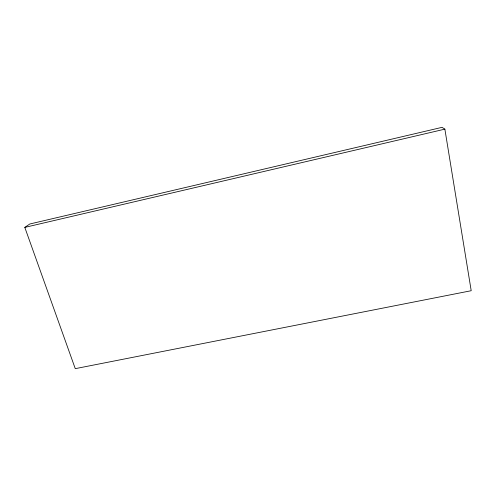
<?xml version="1.0" encoding="UTF-8"?>
<svg xmlns="http://www.w3.org/2000/svg" width="496" height="496" viewBox="0 0 496 496"><rect width="100%" height="100%" fill="white"/><g stroke="black" fill="none" stroke-linecap="round" stroke-linejoin="round"><path stroke-width="0.74" d="M24.8 227.397L29.816 223.994L442.06 127.342L444.869 129.146L471.2 290.718L75.268 368.658L24.8 227.397L444.869 129.146"/></g></svg>
